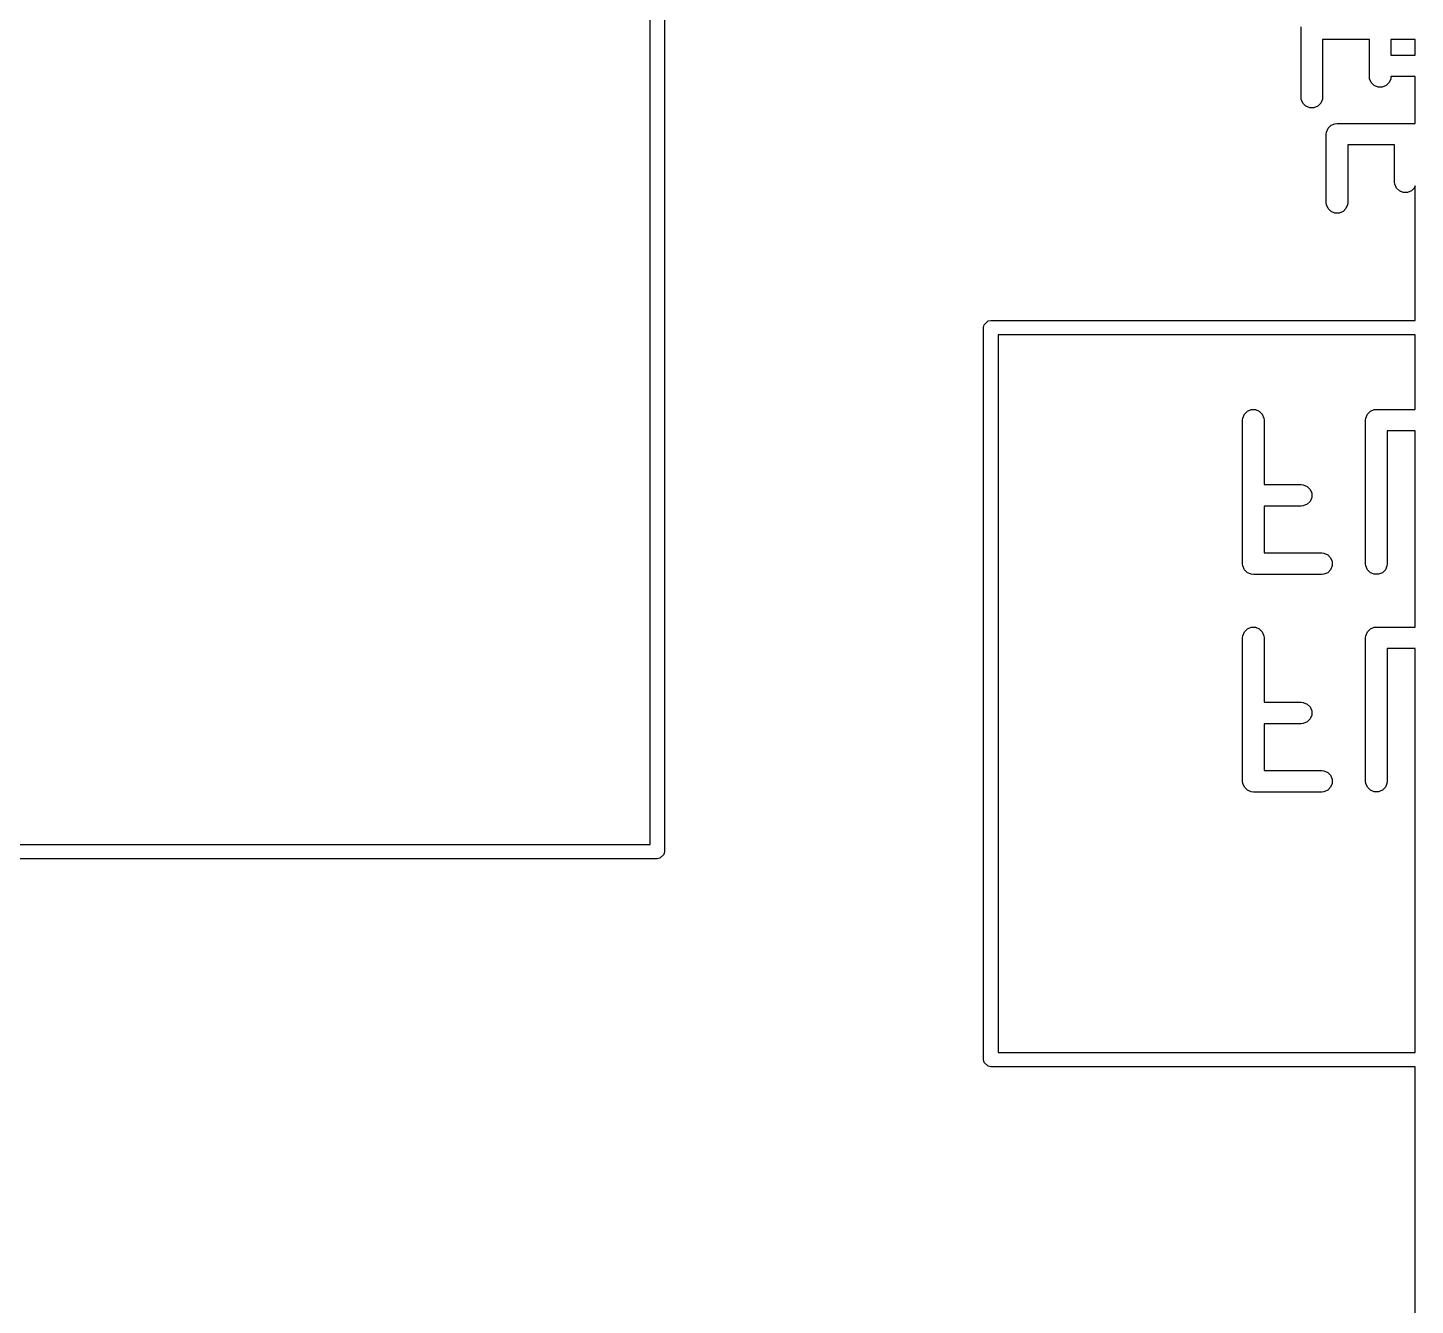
# Model space of a CAD drawing. Extents: x 4.21 to 7.42, y -5.27 to -2.46.
# Drawn here: x 5.4324 to 5.8129, y -4.5668 to -4.2164 of the extents above; entities that cross this region are included whole.
import ezdxf

# ---------------------------------------------------------------- set-up
doc = ezdxf.new("R2010")
doc.units = 0
doc.header["$MEASUREMENT"] = 0
doc.layers.add('BLACK', color=7, linetype='CONTINUOUS')

msp = doc.modelspace()

# ---------------------------------------------------------------- linework, layer by layer
at = {"layer": 'BLACK', "linetype": 'CONTINUOUS'}
for p, q in [((5.60309, -4.44041), (5.60309, -3.86689)), ((5.60703, -3.86689), (5.60703, -4.44238)), ((5.78163, -4.21666), (5.78168, -4.21609)), ((5.78163, -4.23541), (5.78163, -4.21666)), ((5.80037, -4.21962), (5.78753, -4.21962)), ((5.78753, -4.21962), (5.78753, -4.23541)), ((5.80037, -4.22979), (5.80037, -4.21962)), ((5.80628, -4.21962), (5.80628, -4.22389)), ((5.81293, -4.21962), (5.80628, -4.21962)), ((5.81293, -4.22389), (5.81293, -4.21962)), ((5.80628, -4.22389), (5.81293, -4.22389)), ((5.80043, -4.23036), (5.80037, -4.22979)), ((5.80087, -4.23143), (5.80043, -4.23036)), ((5.80622, -4.23036), (5.80578, -4.23143)), ((5.80628, -4.22979), (5.80622, -4.23036)), ((5.81293, -4.22979), (5.80628, -4.22979)), ((5.81293, -4.24263), (5.81293, -4.22979)), ((5.80169, -4.23224), (5.80087, -4.23143)), ((5.80275, -4.23268), (5.80169, -4.23224)), ((5.8039, -4.23268), (5.80275, -4.23268)), ((5.80497, -4.23224), (5.8039, -4.23268)), ((5.80578, -4.23143), (5.80497, -4.23224)), ((5.78168, -4.23599), (5.78163, -4.23541)), ((5.78212, -4.23705), (5.78168, -4.23599)), ((5.78294, -4.23787), (5.78212, -4.23705)), ((5.784, -4.23831), (5.78294, -4.23787)), ((5.78516, -4.23831), (5.784, -4.23831)), ((5.78622, -4.23787), (5.78516, -4.23831)), ((5.78703, -4.23705), (5.78622, -4.23787)), ((5.78748, -4.23599), (5.78703, -4.23705)), ((5.78753, -4.23541), (5.78748, -4.23599)), ((5.78984, -4.24313), (5.7909, -4.24269)), ((5.7909, -4.24269), (5.79148, -4.24263)), ((5.79148, -4.24263), (5.81293, -4.24263)), ((5.78852, -4.24559), (5.78858, -4.24501)), ((5.78852, -4.26433), (5.78852, -4.24559)), ((5.78858, -4.24501), (5.78902, -4.24395)), ((5.78902, -4.24395), (5.78984, -4.24313)), ((5.80727, -4.24854), (5.79443, -4.24854)), ((5.79443, -4.24854), (5.79443, -4.26433)), ((5.80727, -4.25871), (5.80727, -4.24854)), ((5.80733, -4.25929), (5.80727, -4.25871)), ((5.80777, -4.26035), (5.80733, -4.25929)), ((5.80858, -4.26116), (5.80777, -4.26035)), ((5.80965, -4.26161), (5.80858, -4.26116)), ((5.8108, -4.26161), (5.80965, -4.26161)), ((5.81186, -4.26116), (5.8108, -4.26161)), ((5.81268, -4.26035), (5.81186, -4.26116)), ((5.81293, -4.25974), (5.81268, -4.26035)), ((5.81293, -4.29667), (5.81293, -4.25974)), ((5.78858, -4.26491), (5.78852, -4.26433)), ((5.78902, -4.26597), (5.78858, -4.26491)), ((5.79437, -4.26491), (5.79393, -4.26597)), ((5.79443, -4.26433), (5.79437, -4.26491)), ((5.78984, -4.26679), (5.78902, -4.26597)), ((5.7909, -4.26723), (5.78984, -4.26679)), ((5.79205, -4.26723), (5.7909, -4.26723)), ((5.79312, -4.26679), (5.79205, -4.26723)), ((5.79393, -4.26597), (5.79312, -4.26679)), ((5.69457, -4.29864), (5.69472, -4.29788)), ((5.69457, -4.49942), (5.69457, -4.29864)), ((5.69472, -4.29788), (5.69579, -4.29682)), ((5.69579, -4.29682), (5.69654, -4.29667)), ((5.69654, -4.29667), (5.81293, -4.29667)), ((5.69851, -4.3006), (5.69851, -4.49746)), ((5.81293, -4.3006), (5.69851, -4.3006)), ((5.81293, -4.32108), (5.81293, -4.3006)), ((5.76563, -4.32346), (5.76607, -4.3224)), ((5.76607, -4.3224), (5.76689, -4.32158)), ((5.76689, -4.32158), (5.76795, -4.32114)), ((5.76795, -4.32114), (5.76911, -4.32114)), ((5.76911, -4.32114), (5.77017, -4.32158)), ((5.77017, -4.32158), (5.77098, -4.3224)), ((5.77098, -4.3224), (5.77143, -4.32346)), ((5.79938, -4.32346), (5.79982, -4.3224)), ((5.79982, -4.3224), (5.80063, -4.32158)), ((5.80063, -4.32158), (5.8017, -4.32114)), ((5.8017, -4.32114), (5.80228, -4.32108)), ((5.80228, -4.32108), (5.81293, -4.32108)), ((5.76558, -4.32404), (5.76563, -4.32346)), ((5.76558, -4.36341), (5.76558, -4.32404)), ((5.77143, -4.32346), (5.77148, -4.32404)), ((5.77148, -4.32404), (5.77148, -4.34171)), ((5.79932, -4.32404), (5.79938, -4.32346)), ((5.79932, -4.36341), (5.79932, -4.32404)), ((5.81293, -4.32699), (5.80523, -4.32699)), ((5.80523, -4.32699), (5.80523, -4.36341)), ((5.81293, -4.38077), (5.81293, -4.32699)), ((5.77148, -4.34171), (5.78165, -4.34171)), ((5.78165, -4.34171), (5.78223, -4.34176)), ((5.78223, -4.34176), (5.78329, -4.3422)), ((5.78329, -4.3422), (5.78411, -4.34302)), ((5.78411, -4.34302), (5.78455, -4.34408)), ((5.78455, -4.34524), (5.78411, -4.3463)), ((5.78455, -4.34408), (5.78455, -4.34524)), ((5.78165, -4.34761), (5.77148, -4.34761)), ((5.77148, -4.34761), (5.77148, -4.36045)), ((5.78223, -4.34756), (5.78165, -4.34761)), ((5.78329, -4.34711), (5.78223, -4.34756)), ((5.78411, -4.3463), (5.78329, -4.34711)), ((5.77148, -4.36045), (5.78728, -4.36045)), ((5.78728, -4.36045), (5.78785, -4.36051)), ((5.78785, -4.36051), (5.78892, -4.36095)), ((5.76563, -4.36398), (5.76558, -4.36341)), ((5.76607, -4.36505), (5.76563, -4.36398)), ((5.78892, -4.36095), (5.78973, -4.36177)), ((5.78973, -4.36177), (5.79017, -4.36283)), ((5.79017, -4.36398), (5.78973, -4.36505)), ((5.79017, -4.36283), (5.79017, -4.36398)), ((5.79938, -4.36398), (5.79932, -4.36341)), ((5.79982, -4.36505), (5.79938, -4.36398)), ((5.80517, -4.36398), (5.80473, -4.36505)), ((5.80523, -4.36341), (5.80517, -4.36398)), ((5.76689, -4.36586), (5.76607, -4.36505)), ((5.76795, -4.3663), (5.76689, -4.36586)), ((5.76853, -4.36636), (5.76795, -4.3663)), ((5.78728, -4.36636), (5.76853, -4.36636)), ((5.78785, -4.3663), (5.78728, -4.36636)), ((5.78892, -4.36586), (5.78785, -4.3663)), ((5.78973, -4.36505), (5.78892, -4.36586)), ((5.80063, -4.36586), (5.79982, -4.36505)), ((5.8017, -4.3663), (5.80063, -4.36586)), ((5.80285, -4.3663), (5.8017, -4.3663)), ((5.80392, -4.36586), (5.80285, -4.3663)), ((5.80473, -4.36505), (5.80392, -4.36586)), ((5.76558, -4.38372), (5.76563, -4.38315)), ((5.76563, -4.38315), (5.76607, -4.38208)), ((5.76607, -4.38208), (5.76689, -4.38127)), ((5.76689, -4.38127), (5.76795, -4.38083)), ((5.76795, -4.38083), (5.76911, -4.38083)), ((5.76911, -4.38083), (5.77017, -4.38127)), ((5.77017, -4.38127), (5.77098, -4.38208)), ((5.77098, -4.38208), (5.77143, -4.38315)), ((5.77143, -4.38315), (5.77148, -4.38372)), ((5.79932, -4.38372), (5.79938, -4.38315)), ((5.79938, -4.38315), (5.79982, -4.38208)), ((5.79982, -4.38208), (5.80063, -4.38127)), ((5.80063, -4.38127), (5.8017, -4.38083)), ((5.8017, -4.38083), (5.80228, -4.38077)), ((5.80228, -4.38077), (5.81293, -4.38077)), ((5.76558, -4.42309), (5.76558, -4.38372)), ((5.77148, -4.38372), (5.77148, -4.40139)), ((5.79932, -4.42309), (5.79932, -4.38372)), ((5.81293, -4.38667), (5.80523, -4.38667)), ((5.80523, -4.38667), (5.80523, -4.42309)), ((5.81293, -4.49746), (5.81293, -4.38667)), ((5.77148, -4.40139), (5.78165, -4.40139)), ((5.78165, -4.40139), (5.78223, -4.40145)), ((5.78223, -4.40145), (5.78329, -4.40189)), ((5.78329, -4.40189), (5.78411, -4.4027)), ((5.78411, -4.40599), (5.78329, -4.4068)), ((5.78411, -4.4027), (5.78455, -4.40377)), ((5.78455, -4.40492), (5.78411, -4.40599)), ((5.78455, -4.40377), (5.78455, -4.40492)), ((5.78165, -4.4073), (5.77148, -4.4073)), ((5.77148, -4.4073), (5.77148, -4.42014)), ((5.78223, -4.40724), (5.78165, -4.4073)), ((5.78329, -4.4068), (5.78223, -4.40724)), ((5.77148, -4.42014), (5.78728, -4.42014)), ((5.78728, -4.42014), (5.78785, -4.4202)), ((5.78785, -4.4202), (5.78892, -4.42064)), ((5.78892, -4.42064), (5.78973, -4.42145)), ((5.78973, -4.42145), (5.79017, -4.42252)), ((5.76563, -4.42367), (5.76558, -4.42309)), ((5.76607, -4.42473), (5.76563, -4.42367)), ((5.76689, -4.42555), (5.76607, -4.42473)), ((5.78973, -4.42473), (5.78892, -4.42555)), ((5.79017, -4.42367), (5.78973, -4.42473)), ((5.79017, -4.42252), (5.79017, -4.42367)), ((5.79938, -4.42367), (5.79932, -4.42309)), ((5.79982, -4.42473), (5.79938, -4.42367)), ((5.80063, -4.42555), (5.79982, -4.42473)), ((5.80473, -4.42473), (5.80392, -4.42555)), ((5.80517, -4.42367), (5.80473, -4.42473)), ((5.80523, -4.42309), (5.80517, -4.42367)), ((5.76795, -4.42599), (5.76689, -4.42555)), ((5.76853, -4.42604), (5.76795, -4.42599)), ((5.78728, -4.42604), (5.76853, -4.42604)), ((5.78785, -4.42599), (5.78728, -4.42604)), ((5.78892, -4.42555), (5.78785, -4.42599)), ((5.8017, -4.42599), (5.80063, -4.42555)), ((5.80285, -4.42599), (5.8017, -4.42599)), ((5.80392, -4.42555), (5.80285, -4.42599)), ((5.12671, -4.44041), (5.60309, -4.44041)), ((5.60506, -4.44435), (5.12474, -4.44435)), ((5.60581, -4.4442), (5.60506, -4.44435)), ((5.60688, -4.44314), (5.60581, -4.4442)), ((5.60703, -4.44238), (5.60688, -4.44314)), ((5.69851, -4.49746), (5.81293, -4.49746)), ((5.69472, -4.50018), (5.69457, -4.49942)), ((5.69579, -4.50124), (5.69472, -4.50018)), ((5.69654, -4.50139), (5.69579, -4.50124)), ((5.81293, -4.50139), (5.69654, -4.50139)), ((5.81293, -4.65996), (5.81293, -4.50139))]:
    msp.add_line(p, q, dxfattribs=at)

doc.saveas('drawing.dxf')
